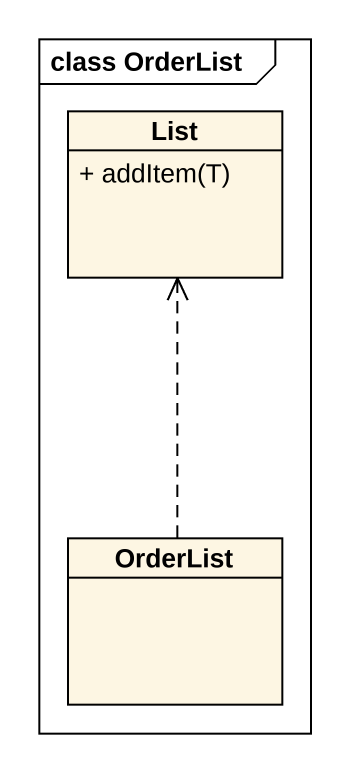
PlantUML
@startuml
mainframe class OrderList
hide circle
hide empty members
skinparam classAttributeIconSize 0
class List {
  + addItem(T)
}
class OrderList
OrderList .up.> List
@enduml
